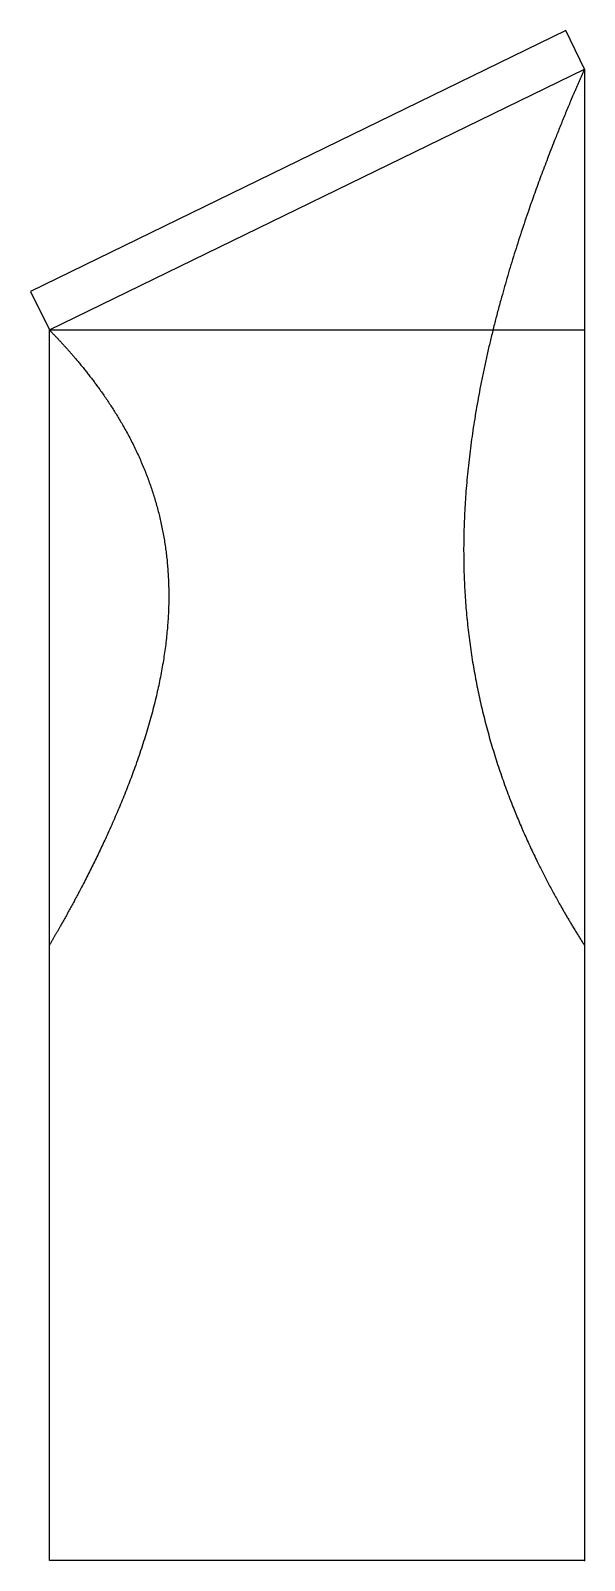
# Model space of a CAD drawing. Header units: millimetres. Extents: x -52 to 0, y 0 to 143.
import ezdxf

# ---------------------------------------------------------------- set-up
doc = ezdxf.new("R2010")
doc.units = ezdxf.units.MM
doc.layers.get('0').update_dxf_attribs({"linetype": 'CONTINUOUS'})

msp = doc.modelspace()

# ---------------------------------------------------------------- linework, layer by layer
msp.add_line((0, 139.39), (0, 115))
msp.add_lwpolyline([(0, 0), (-50, 0), (-50, 115), (0, 139.39), (-1.75, 142.98), (-51.75, 118.6), (-50, 115), (0, 115)], close=True)
for points in [[(0, 139.39), (-0.84, 137.49), (-2.44, 133.72), (-4.63, 128.14), (-7.12, 120.82), (-9.46, 111.92), (-10.96, 103.27), (-11.53, 94.9), (-11.1, 86.84), (-9.7, 79.09), (-7.37, 71.61), (-4.82, 65.85), (-2.55, 61.63), (-0.88, 58.87), (0, 57.5)], [(-50, 115), (-49.13, 114.12), (-47.47, 112.32), (-45.21, 109.56), (-42.68, 105.74), (-40.38, 100.69), (-39, 95.36), (-38.6, 89.73), (-39.18, 83.81), (-40.67, 77.6), (-42.99, 71.14), (-45.44, 65.79), (-47.6, 61.68), (-49.18, 58.9), (-50, 57.5)]]:
    msp.add_open_spline(points, degree=5)
msp.add_point((0, 0))

doc.saveas('drawing.dxf')
